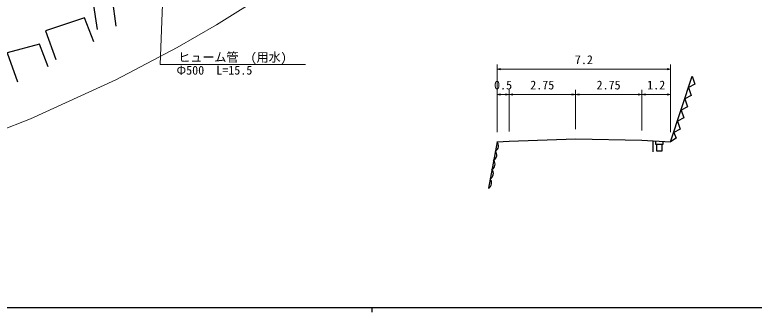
# Model space of a CAD drawing. Units: millimetres at full size, sheet at 1:1000, with parts at other scales. Extents: x 40000 to 680000, y 20000 to 380000.
# Drawn here: x 193982 to 347300, y 204000 to 265625 of the extents above; entities that cross this region are included whole.
import ezdxf
from ezdxf.enums import TextEntityAlignment as Align

# ---------------------------------------------------------------- set-up
doc = ezdxf.new("R2010")
doc.units = ezdxf.units.MM
doc.header["$LTSCALE"] = 1000
for name, color, linetype, lineweight in [('M-BGD', 7, 'Continuous', 25), ('M-STR-HTXT', 7, 'Continuous', 13), ('M-TTL-BAND', 7, 'Continuous', 25)]:
    doc.layers.add(name, color=color, linetype=linetype, lineweight=lineweight)
doc.styles.add('ＭＳ ゴシック', font='')
doc.styles.get('ＭＳ ゴシック').set_extended_font_data('MS Gothic')

# ---------------------------------------------------------------- blocks, each defined once
blk = doc.blocks.new('open_arrow')
at = {"color": 0, "linetype": 'Continuous', "lineweight": -2}
blk.add_lwpolyline([(7.5, 1.25), (0, 0), (7.5, -1.25)], dxfattribs=at)

msp = doc.modelspace()

# ---------------------------------------------------------------- linework, layer by layer
at = {"layer": 'M-BGD'}
for p, q in [((329977, 239280), (334422, 252904)), ((293977, 239280), (292202, 229690)), ((326282, 239510), (326282, 237256))]:
    msp.add_line(p, q, dxfattribs=at)
for points in [[(211141, 262563), (210251, 268426), (214182, 269009), (214919, 263300)], [(210404, 260047), (208439, 265019), (200362, 262287), (202512, 256394)], [(200876, 254856), (199134, 259567), (192423, 257732), (194574, 251755)], [(334422, 252904), (334999, 251259), (333660, 250566)], [(333660, 250566), (334236, 248921), (332897, 248229)], [(332897, 248229), (333474, 246584), (332134, 245891)], [(332134, 245891), (332711, 244246), (331371, 243554)], [(331371, 243554), (331948, 241909), (330609, 241216)], [(330609, 241216), (331089, 240050), (329977, 239280)], [(293977, 239280), (296477, 239471), (310227, 239935), (323977, 239654), (329977, 239280)], [(326844, 239475), (326844, 238800), (328415, 238800), (328415, 239377)], [(327021, 238800), (327021, 237446), (328198, 237446), (328198, 238800)]]:
    msp.add_lwpolyline(points, dxfattribs=at)
for centre, radius, start, end in [((293066, 238475), 1215, 297.57372, 41.45142), ((292659, 236581), 1268, 298.89785, 40.12729), ((292302, 234654), 1268, 298.89785, 40.12729), ((291946, 232727), 1268, 298.89785, 40.12729), ((291589, 230800), 1268, 298.89785, 40.12729)]:
    msp.add_arc(centre, radius, start, end, dxfattribs=at)
at = {"layer": 'M-STR-HTXT'}
for p, q in [((293977, 241280), (293977, 255348)), ((329977, 241280), (329977, 255348)), ((329977, 254348), (293977, 254348)), ((296477, 241471), (296477, 250106)), ((310227, 241935), (310227, 250106)), ((323977, 241654), (323977, 250106)), ((293977, 249106), (296477, 249106)), ((296477, 249106), (310227, 249106)), ((310227, 249106), (323977, 249106)), ((323977, 249106), (329977, 249106))]:
    msp.add_line(p, q, dxfattribs=at)
for points in [[(183744, 238792), (197242, 244073), (214959, 252143), (227648, 258863), (235837, 263564), (246080, 270066), (256101, 277016), (266132, 284682), (271305, 287333), (276568, 289102), (281443, 290047), (286302, 290363), (291129, 290121), (295020, 289395), (298954, 288288)], [(225320, 285692), (224094, 255330), (254295, 255357)]]:
    msp.add_lwpolyline(points, dxfattribs=at)
at = {"layer": 'M-TTL-BAND'}
for p, q in [((40000, 205000), (579000, 205000)), ((268000, 205000), (268000, 204000))]:
    msp.add_line(p, q, dxfattribs=at)

# ---------------------------------------------------------------- block references
at = {"layer": 'M-STR-HTXT', "xscale": 100, "yscale": 100}
for p in [(293977, 254348), (293977, 249106), (296477, 249106), (310227, 249106), (323977, 249106)]:
    msp.add_blockref('open_arrow', p, dxfattribs=at)
at = {"layer": 'M-STR-HTXT', "xscale": 100, "yscale": 100, "rotation": 180}
for p in [(329977, 254348), (296477, 249106), (310227, 249106), (323977, 249106), (329977, 249106)]:
    msp.add_blockref('open_arrow', p, dxfattribs=at)

# ---------------------------------------------------------------- texts
at = {"layer": 'M-STR-HTXT', "style": 'ＭＳ ゴシック'}
for s, p in [('ヒューム管\u3000(用水)', (227878, 255333)), ('Φ500\u3000L=15.5', (227512, 252664))]:
    msp.add_text(s, height=1833, rotation=0.052, dxfattribs=at).set_placement(p, align=Align.BOTTOM_LEFT)
for s, p in [('7.2', (311977, 254848)), ('0.5', (295227, 249606)), ('2.75', (303352, 249606)), ('2.75', (317102, 249606)), ('1.2', (326977, 249606))]:
    msp.add_text(s, height=1833, dxfattribs=at).set_placement(p, align=Align.BOTTOM_CENTER)

doc.saveas('drawing.dxf')
